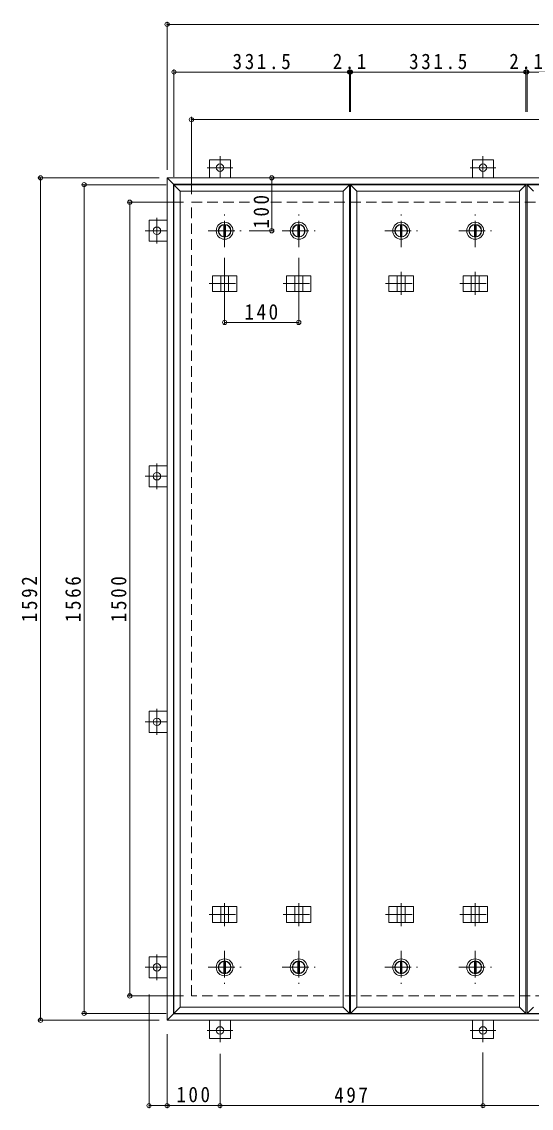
# Model space of a CAD drawing. Units: millimetres at full size, sheet at 1:10. Extents: x -2570 to 2371, y -1962 to 1632.
# Drawn here: x -2202 to -1239, y -452 to 1602 of the extents above; entities that cross this region are included whole.
import ezdxf

# ---------------------------------------------------------------- set-up
doc = ezdxf.new("R2010")
doc.units = ezdxf.units.MM
doc.header["$LTSCALE"] = 10
doc.header["$PDMODE"] = 32
doc.header["$PDSIZE"] = 8
doc.linetypes.add('CHAIN1', pattern=[8, 5, -1, 1, -1])
doc.linetypes.add('DASHED2', pattern=[3, 2, -1])
for name, color, linetype, lineweight in [('0-1_躯体', 2, 'DASHED2', 9), ('0-2_仕上', 4, 'Continuous', 9), ('0-3_建具', 4, 'Continuous', 9), ('0-C', 2, 'Continuous', 9), ('0-E', 3, 'Continuous', 9), ('0-F', 7, 'Continuous', 9)]:
    doc.layers.add(name, color=color, linetype=linetype, lineweight=lineweight)
doc.styles.add('ＭＳ ゴシック', font='')
doc.styles.get('ＭＳ ゴシック').set_extended_font_data('MS Gothic')

msp = doc.modelspace()

# ---------------------------------------------------------------- linework, layer by layer
at = {"layer": '0-1_躯体'}
for p, q in [((-1881.46, 1260.53), (-281.46, 1260.53)), ((-1881.46, -239.47), (-1881.46, 1260.53)), ((-281.46, -239.47), (-1881.46, -239.47))]:
    msp.add_line(p, q, dxfattribs=at)
at = {"layer": '0-2_仕上'}
for p, q in [((-1914.46, -272.47), (-1914.46, 1293.53)), ((-1902.46, -260.47), (-1902.46, 1281.53)), ((-1594.96, -260.47), (-1594.96, 1281.53)), ((-1582.96, -272.47), (-1582.96, 1293.53)), ((-1580.83, -272.47), (-1580.83, 1293.53)), ((-1568.83, -260.47), (-1568.83, 1281.53)), ((-1261.33, -260.47), (-1261.33, 1281.53)), ((-1249.33, -272.47), (-1249.33, 1293.53)), ((-1247.21, -272.47), (-1247.21, 1293.53))]:
    msp.add_line(p, q, dxfattribs=at)
for points in [[(-1902.46, 1281.53), (-1914.46, 1293.53), (-1582.96, 1293.53)], [(-1902.46, 1281.53), (-1594.96, 1281.53), (-1582.96, 1293.53)], [(-1568.83, 1281.53), (-1580.83, 1293.53), (-1249.33, 1293.53)], [(-1568.83, 1281.53), (-1261.33, 1281.53), (-1249.33, 1293.53)], [(-1235.21, 1281.53), (-1247.21, 1293.53), (-915.71, 1293.53)], [(-1902.46, -260.47), (-1914.46, -272.47), (-1582.96, -272.47)], [(-1902.46, -260.47), (-1594.96, -260.47), (-1582.96, -272.47)], [(-1568.83, -260.47), (-1580.83, -272.47), (-1249.33, -272.47)], [(-1568.83, -260.47), (-1261.33, -260.47), (-1249.33, -272.47)], [(-1235.21, -260.47), (-1247.21, -272.47), (-915.71, -272.47)]]:
    msp.add_lwpolyline(points, dxfattribs=at)
at = {"layer": '0-3_建具', "color": 2}
for p, q in [((-1927.46, 1306.53), (-1915.46, 1294.53)), ((-1927.46, 1306.53), (-235.46, 1306.53)), ((-1927.46, -285.47), (-1927.46, 1306.53)), ((-1915.46, 1294.53), (-247.46, 1294.53)), ((-1915.46, -273.47), (-1915.46, 1294.53)), ((-1915.46, -273.47), (-1927.46, -285.47)), ((-235.46, -285.47), (-1927.46, -285.47)), ((-247.46, -273.47), (-1915.46, -273.47))]:
    msp.add_line(p, q, dxfattribs=at)
at = {"layer": '0-3_建具'}
for p, q in [((-1841.79, 1121.53), (-1841.79, 1091.53)), ((-1841.79, 1121.53), (-1795.62, 1121.53)), ((-1826.21, 1121.53), (-1826.21, 1091.53)), ((-1811.21, 1121.53), (-1811.21, 1091.53)), ((-1795.62, 1121.53), (-1795.62, 1091.53)), ((-1701.79, 1121.53), (-1701.79, 1091.53)), ((-1701.79, 1121.53), (-1655.62, 1121.53)), ((-1686.21, 1121.53), (-1686.21, 1091.53)), ((-1671.21, 1121.53), (-1671.21, 1091.53)), ((-1655.62, 1121.53), (-1655.62, 1091.53)), ((-1508.17, 1121.53), (-1508.17, 1091.53)), ((-1508.17, 1121.53), (-1461.99, 1121.53)), ((-1492.58, 1121.53), (-1492.58, 1091.53)), ((-1477.58, 1121.53), (-1477.58, 1091.53)), ((-1461.99, 1121.53), (-1461.99, 1091.53)), ((-1368.17, 1121.53), (-1368.17, 1091.53)), ((-1368.17, 1121.53), (-1321.99, 1121.53)), ((-1352.58, 1121.53), (-1352.58, 1091.53)), ((-1337.58, 1121.53), (-1337.58, 1091.53)), ((-1321.99, 1121.53), (-1321.99, 1091.53)), ((-1841.79, 1091.53), (-1795.62, 1091.53)), ((-1701.79, 1091.53), (-1655.62, 1091.53)), ((-1508.17, 1091.53), (-1461.99, 1091.53)), ((-1368.17, 1091.53), (-1321.99, 1091.53)), ((-1841.79, -100.47), (-1841.79, -70.47)), ((-1841.79, -70.47), (-1795.62, -70.47)), ((-1826.21, -100.47), (-1826.21, -70.47)), ((-1811.21, -100.47), (-1811.21, -70.47)), ((-1795.62, -100.47), (-1795.62, -70.47)), ((-1701.79, -100.47), (-1701.79, -70.47)), ((-1701.79, -70.47), (-1655.62, -70.47)), ((-1686.21, -100.47), (-1686.21, -70.47)), ((-1671.21, -100.47), (-1671.21, -70.47)), ((-1655.62, -100.47), (-1655.62, -70.47)), ((-1508.17, -100.47), (-1508.17, -70.47)), ((-1508.17, -70.47), (-1461.99, -70.47)), ((-1492.58, -100.47), (-1492.58, -70.47)), ((-1477.58, -100.47), (-1477.58, -70.47)), ((-1461.99, -100.47), (-1461.99, -70.47)), ((-1368.17, -100.47), (-1368.17, -70.47)), ((-1368.17, -70.47), (-1321.99, -70.47)), ((-1352.58, -100.47), (-1352.58, -70.47)), ((-1337.58, -100.47), (-1337.58, -70.47)), ((-1321.99, -100.47), (-1321.99, -70.47)), ((-1841.79, -100.47), (-1795.62, -100.47)), ((-1701.79, -100.47), (-1655.62, -100.47)), ((-1508.17, -100.47), (-1461.99, -100.47)), ((-1368.17, -100.47), (-1321.99, -100.47))]:
    msp.add_line(p, q, dxfattribs=at)
at = {"layer": '0-3_建具', "linetype": 'CHAIN1'}
for p, q in [((-1818.71, 1128.65), (-1818.71, 1085.41)), ((-1678.71, 1128.65), (-1678.71, 1085.41)), ((-1485.08, 1128.65), (-1485.08, 1085.41)), ((-1345.08, 1128.65), (-1345.08, 1085.41)), ((-1848.12, 1106.53), (-1789.3, 1106.53)), ((-1708.12, 1106.53), (-1649.3, 1106.53)), ((-1514.49, 1106.53), (-1455.67, 1106.53)), ((-1374.49, 1106.53), (-1315.67, 1106.53)), ((-1818.71, -107.59), (-1818.71, -64.35)), ((-1678.71, -107.59), (-1678.71, -64.35)), ((-1485.08, -107.59), (-1485.08, -64.35)), ((-1345.08, -107.59), (-1345.08, -64.35)), ((-1848.12, -85.47), (-1789.3, -85.47)), ((-1708.12, -85.47), (-1649.3, -85.47)), ((-1514.49, -85.47), (-1455.67, -85.47)), ((-1374.49, -85.47), (-1315.67, -85.47))]:
    msp.add_line(p, q, dxfattribs=at)
at = {"layer": '0-C', "linetype": 'CHAIN1'}
for p, q in [((-1818.71, 1175.53), (-1818.71, 1237.53)), ((-1678.71, 1175.53), (-1678.71, 1237.53)), ((-1485.08, 1175.53), (-1485.08, 1237.53)), ((-1345.08, 1175.53), (-1345.08, 1237.53)), ((-1849.71, 1206.53), (-1787.71, 1206.53)), ((-1709.71, 1206.53), (-1647.71, 1206.53)), ((-1516.08, 1206.53), (-1454.08, 1206.53)), ((-1376.08, 1206.53), (-1314.08, 1206.53)), ((-1818.71, -154.47), (-1818.71, -216.47)), ((-1678.71, -154.47), (-1678.71, -216.47)), ((-1485.08, -154.47), (-1485.08, -216.47)), ((-1345.08, -154.47), (-1345.08, -216.47)), ((-1849.71, -185.47), (-1787.71, -185.47)), ((-1709.71, -185.47), (-1647.71, -185.47)), ((-1516.08, -185.47), (-1454.08, -185.47)), ((-1376.08, -185.47), (-1314.08, -185.47))]:
    msp.add_line(p, q, dxfattribs=at)
at = {"layer": '0-C'}
for p, q in [((-1820.21, 1217.93), (-1820.21, 1195.13)), ((-1817.21, 1217.93), (-1817.21, 1195.13)), ((-1680.21, 1217.93), (-1680.21, 1195.13)), ((-1677.21, 1217.93), (-1677.21, 1195.13)), ((-1486.58, 1217.93), (-1486.58, 1195.13)), ((-1483.58, 1217.93), (-1483.58, 1195.13)), ((-1346.58, 1217.93), (-1346.58, 1195.13)), ((-1343.58, 1217.93), (-1343.58, 1195.13)), ((-1820.21, -196.87), (-1820.21, -174.07)), ((-1817.21, -196.87), (-1817.21, -174.07)), ((-1680.21, -196.87), (-1680.21, -174.07)), ((-1677.21, -196.87), (-1677.21, -174.07)), ((-1486.58, -196.87), (-1486.58, -174.07)), ((-1483.58, -196.87), (-1483.58, -174.07)), ((-1346.58, -196.87), (-1346.58, -174.07)), ((-1343.58, -196.87), (-1343.58, -174.07))]:
    msp.add_line(p, q, dxfattribs=at)
for centre, radius in [((-1818.71, 1206.53), 16), ((-1818.71, 1206.53), 12), ((-1818.71, 1206.53), 11.5), ((-1678.71, 1206.53), 16), ((-1678.71, 1206.53), 12), ((-1678.71, 1206.53), 11.5), ((-1485.08, 1206.53), 16), ((-1485.08, 1206.53), 12), ((-1485.08, 1206.53), 11.5), ((-1345.08, 1206.53), 16), ((-1345.08, 1206.53), 12), ((-1345.08, 1206.53), 11.5), ((-1818.71, -185.47), 16), ((-1818.71, -185.47), 12), ((-1818.71, -185.47), 11.5), ((-1678.71, -185.47), 16), ((-1678.71, -185.47), 12), ((-1678.71, -185.47), 11.5), ((-1485.08, -185.47), 16), ((-1485.08, -185.47), 12), ((-1485.08, -185.47), 11.5), ((-1345.08, -185.47), 16), ((-1345.08, -185.47), 12), ((-1345.08, -185.47), 11.5)]:
    msp.add_circle(centre, radius, dxfattribs=at)
at = {"layer": '0-E'}
for p, q in [((-1847.46, 1340.73), (-1807.46, 1340.73)), ((-1847.46, 1340.73), (-1847.46, 1306.53)), ((-1807.46, 1340.73), (-1807.46, 1306.53)), ((-1350.46, 1340.73), (-1310.46, 1340.73)), ((-1350.46, 1340.73), (-1350.46, 1306.53)), ((-1310.46, 1340.73), (-1310.46, 1306.53)), ((-1961.66, 1186.53), (-1961.66, 1226.53)), ((-1961.66, 1226.53), (-1927.46, 1226.53)), ((-1961.66, 1186.53), (-1927.46, 1186.53)), ((-1961.66, 722.53), (-1961.66, 762.53)), ((-1961.66, 762.53), (-1927.46, 762.53)), ((-1961.66, 722.53), (-1927.46, 722.53)), ((-1961.66, 258.53), (-1961.66, 298.53)), ((-1961.66, 298.53), (-1927.46, 298.53)), ((-1961.66, 258.53), (-1927.46, 258.53)), ((-1961.66, -205.47), (-1961.66, -165.47)), ((-1961.66, -165.47), (-1927.46, -165.47)), ((-1961.66, -205.47), (-1927.46, -205.47)), ((-1847.46, -319.67), (-1847.46, -285.47)), ((-1807.46, -319.67), (-1807.46, -285.47)), ((-1350.46, -319.67), (-1350.46, -285.47)), ((-1310.46, -319.67), (-1310.46, -285.47)), ((-1807.46, -319.67), (-1847.46, -319.67)), ((-1310.46, -319.67), (-1350.46, -319.67))]:
    msp.add_line(p, q, dxfattribs=at)
at = {"layer": '0-E', "linetype": 'CHAIN1'}
for p, q in [((-1827.46, 1347.71), (-1827.46, 1306.53)), ((-1330.46, 1347.71), (-1330.46, 1306.53)), ((-1803.08, 1325.73), (-1851.83, 1325.73)), ((-1306.08, 1325.73), (-1354.83, 1325.73)), ((-1946.66, 1230.91), (-1946.66, 1182.16)), ((-1968.63, 1206.53), (-1927.46, 1206.53)), ((-1946.66, 766.91), (-1946.66, 718.15)), ((-1968.63, 742.53), (-1927.46, 742.53)), ((-1946.66, 302.91), (-1946.66, 254.15)), ((-1968.63, 278.53), (-1927.46, 278.53)), ((-1946.66, -161.09), (-1946.66, -209.85)), ((-1968.63, -185.47), (-1927.46, -185.47)), ((-1827.46, -326.64), (-1827.46, -285.47)), ((-1330.46, -326.64), (-1330.46, -285.47)), ((-1851.83, -304.67), (-1803.08, -304.67)), ((-1354.83, -304.67), (-1306.08, -304.67))]:
    msp.add_line(p, q, dxfattribs=at)
at = {"layer": '0-E'}
for centre in [(-1827.46, 1325.73), (-1330.46, 1325.73), (-1946.66, 1206.53), (-1946.66, 742.53), (-1946.66, 278.53), (-1946.66, -185.47), (-1827.46, -304.67), (-1330.46, -304.67)]:
    msp.add_circle(centre, 7, dxfattribs=at)
at = {"layer": '0-F'}
for p, q in [((-1927.46, 1321.53), (-1927.46, 1601.53)), ((-1927.46, 1596.53), (-235.46, 1596.53)), ((-1914.46, 1308.53), (-1914.46, 1511.53)), ((-1914.46, 1506.53), (-1582.96, 1506.53)), ((-1582.96, 1509.53), (-1582.96, 1431.53)), ((-1582.96, 1506.53), (-1580.83, 1506.53)), ((-1580.83, 1509.53), (-1580.83, 1431.53)), ((-1580.83, 1506.53), (-1249.33, 1506.53)), ((-1249.33, 1509.53), (-1249.33, 1431.53)), ((-1249.33, 1506.53), (-1247.21, 1506.53)), ((-1247.21, 1509.53), (-1247.21, 1431.53)), ((-1247.21, 1506.53), (-915.71, 1506.53)), ((-1881.46, 1275.53), (-1881.46, 1421.53)), ((-1881.46, 1416.53), (-281.46, 1416.53)), ((-1942.46, 1306.53), (-2171.71, 1306.53)), ((-2166.71, -285.47), (-2166.71, 1306.53)), ((-1729.62, 1306.53), (-1729.62, 1206.53)), ((-1929.46, 1293.53), (-2089.25, 1293.53)), ((-2084.25, -272.47), (-2084.25, 1293.53)), ((-1896.46, 1260.53), (-2003.08, 1260.53)), ((-1998.08, -239.47), (-1998.08, 1260.53)), ((-1726.62, 1206.53), (-1772.53, 1206.53)), ((-1818.71, 1030.23), (-1818.71, 1155.53)), ((-1678.71, 1030.23), (-1678.71, 1155.53)), ((-1818.71, 1033.23), (-1678.71, 1033.23)), ((-1896.46, -239.47), (-2003.08, -239.47)), ((-1961.66, -451.83), (-1961.66, -236.68)), ((-1942.46, -285.47), (-2171.71, -285.47)), ((-1929.46, -272.47), (-2089.25, -272.47)), ((-1927.46, -311.68), (-1927.46, -451.83)), ((-1827.46, -348.98), (-1827.46, -451.83)), ((-1330.46, -449.83), (-1330.46, -346.64)), ((-1961.66, -446.83), (-1927.46, -446.83)), ((-1927.46, -446.83), (-1827.46, -446.83)), ((-1827.46, -446.83), (-1330.46, -446.83)), ((-1330.46, -446.83), (-832.46, -446.83))]:
    msp.add_line(p, q, dxfattribs=at)
for p in [(-1927.46, 1596.53), (-1914.46, 1506.53), (-1582.96, 1506.53), (-1580.83, 1506.53), (-1249.33, 1506.53), (-1247.21, 1506.53), (-1881.46, 1416.53), (-2166.71, 1306.53), (-2084.25, 1293.53), (-1729.62, 1306.53), (-1998.08, 1260.53), (-1729.62, 1206.53), (-1818.71, 1033.23), (-1678.71, 1033.23), (-1998.08, -239.47), (-2166.71, -285.47), (-2084.25, -272.47), (-1961.66, -446.83), (-1927.46, -446.83), (-1827.46, -446.83), (-1330.46, -446.83)]:
    msp.add_point(p, dxfattribs=at)

# ---------------------------------------------------------------- texts
at = {"layer": '0-F', "color": 2, "char_height": 29.33, "attachment_point": 7, "style": 'ＭＳ ゴシック'}
for s, insert in [('\\T1.28;\\W0.9;331.5', (-1803.71, 1511.53)), ('\\T1.27;\\W0.9;2.1', (-1614.39, 1511.53)), ('\\T1.28;\\W0.9;331.5', (-1470.08, 1511.53)), ('\\T1.27;\\W0.9;2.1', (-1280.77, 1511.53)), ('\\T1.27;\\W0.9;140', (-1781.21, 1038.23)), ('\\T1.27;\\W0.9;100', (-1909.96, -440.83)), ('\\T1.27;\\W0.9;497', (-1611.46, -441.83))]:
    msp.add_mtext(s, dxfattribs=dict(at, insert=insert))
at = {"layer": '0-F', "color": 2, "char_height": 29.33, "attachment_point": 7, "rotation": 90, "style": 'ＭＳ ゴシック'}
for s, insert in [('\\T1.27;\\W0.9;100', (-1734.62, 1210.54)), ('\\T1.28;\\W0.9;1592', (-2172.71, 466.78)), ('\\T1.28;\\W0.9;1566', (-2090.25, 466.78)), ('\\T1.28;\\W0.9;1500', (-2004.08, 466.78))]:
    msp.add_mtext(s, dxfattribs=dict(at, insert=insert))

doc.saveas('drawing.dxf')
